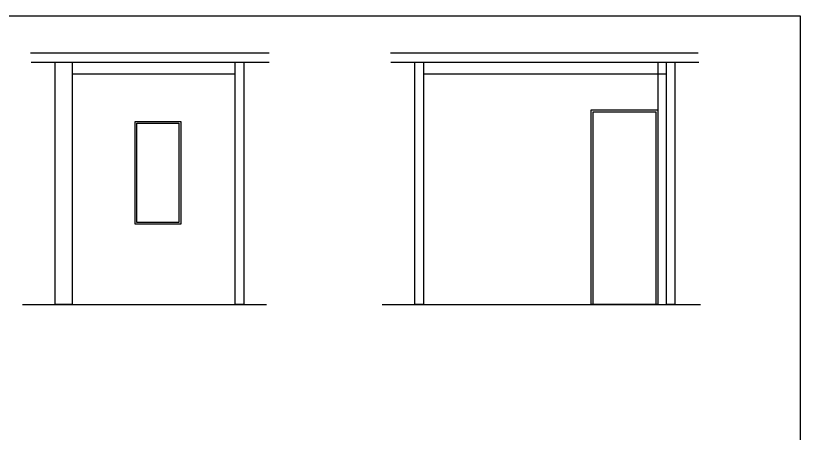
# Model space of a CAD drawing. Header units: millimetres. Extents: x 56222 to 3066687, y -650199 to -121287.
# Drawn here: x 133842.8 to 134254.5, y -183125.6 to -182906.5 of the extents above; entities that cross this region are included whole.
import ezdxf

# ---------------------------------------------------------------- set-up
doc = ezdxf.new("R2010")
doc.units = ezdxf.units.MM
doc.header["$MEASUREMENT"] = 0
doc.linetypes.add('DASHED', pattern=[0.75, 0.5, -0.25])
for name, color, linetype, lineweight in [('ELEVATION', 250, 'Continuous', 9), ('FURNITURE', 32, 'Continuous', 9), ('furniture dimensions', 1, 'DASHED', 0), ('SECTION ( SLAB PLine )', 104, 'Continuous', 30), ('X_PLOT', 1, 'Continuous', 9), ('XX~SLAB ( BEAM )~ ( DIM )', 7, 'Continuous', 9)]:
    doc.layers.add(name, color=color, linetype=linetype, lineweight=lineweight)

msp = doc.modelspace()

# ---------------------------------------------------------------- linework, layer by layer
at = {"layer": 'ELEVATION', "color": 0, "lineweight": 25}
for points in [[(134144.704, -182955.915), (134179.704, -182955.915), (134179.704, -183057.915), (134144.704, -183057.915)], [(134145.704, -182956.915), (134178.704, -182956.915), (134178.704, -183057.915), (134145.704, -183057.915)], [(133905.466, -182961.915), (133929.466, -182961.915), (133929.466, -183015.915), (133905.466, -183015.915)], [(133906.466, -182962.915), (133928.466, -182962.915), (133928.466, -183014.915), (133906.466, -183014.915)]]:
    msp.add_lwpolyline(points, close=True, dxfattribs=at)
at = {"layer": 'FURNITURE', "color": 242, "lineweight": 30, "true_color": 0xcd2027}
for p, q in [((133846.419, -183057.915), (133974.487, -183057.915)), ((134035.163, -183057.915), (134202.089, -183057.915))]:
    msp.add_line(p, q, dxfattribs=at)
msp.add_lwpolyline([(133450.243, -182906.475), (134254.45, -182906.475), (134254.45, -183344.64), (133450.243, -183344.64)], close=True, dxfattribs=at)
at = {"layer": 'furniture dimensions', "lineweight": 0, "ltscale": 10}
msp.add_line((133905.466, -183057.915), (133929.466, -183057.915), dxfattribs=at)
at = {"layer": 'SECTION ( SLAB PLine )', "color": 1}
for p, q in [((133850.677, -182925.915), (133975.784, -182925.915)), ((134039.42, -182925.915), (134200.917, -182925.915)), ((133850.949, -182930.915), (133975.784, -182930.915)), ((134039.692, -182930.915), (134201.262, -182930.915))]:
    msp.add_line(p, q, dxfattribs=at)
at = {"layer": 'SECTION ( SLAB PLine )', "color": 6}
for p, q in [((133872.461, -182936.915), (133957.961, -182936.915)), ((134056.704, -182936.915), (134184.204, -182936.915))]:
    msp.add_line(p, q, dxfattribs=at)
at = {"layer": 'X_PLOT', "lineweight": 30}
msp.add_line((134179.704, -182930.915), (134179.704, -183057.915), dxfattribs=at)
at = {"layer": 'XX~SLAB ( BEAM )~ ( DIM )', "lineweight": 30}
for points in [[(133863.461, -182930.915), (133872.461, -182930.915), (133872.461, -183057.915), (133863.461, -183057.915)], [(133957.961, -182930.915), (133962.461, -182930.915), (133962.461, -183057.915), (133957.961, -183057.915)], [(134052.204, -182930.915), (134056.704, -182930.915), (134056.704, -183057.915), (134052.204, -183057.915)], [(134184.204, -182930.915), (134188.704, -182930.915), (134188.704, -183057.915), (134184.204, -183057.915)]]:
    msp.add_lwpolyline(points, close=True, dxfattribs=at)

doc.saveas('drawing.dxf')
